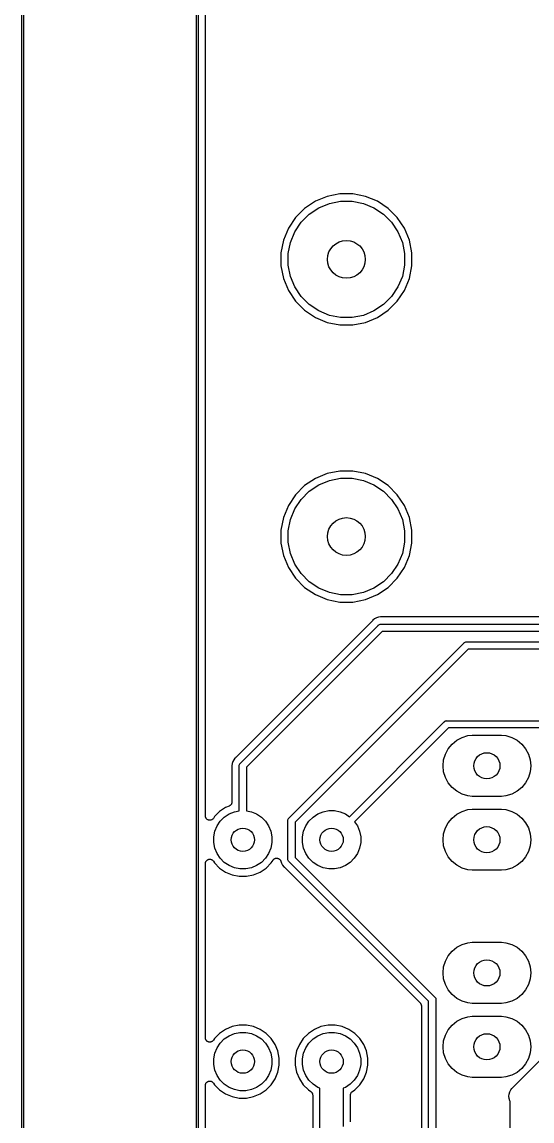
# Model space of a CAD drawing. Extents: x 44 to 126, y -146 to -44.
# Drawn here: x 43.98 to 61.49, y -120.15 to -82.4 of the extents above; entities that cross this region are included whole.
import ezdxf

# ---------------------------------------------------------------- set-up
doc = ezdxf.new("R2010")
doc.units = 0
doc.layers.add('BLACK', color=7, linetype='CONTINUOUS')

msp = doc.modelspace()

# ---------------------------------------------------------------- linework, layer by layer
at = {"layer": 'BLACK', "linetype": 'CONTINUOUS'}
for p, q in [((43.975, -145.999), (43.975, -44.0012)), ((44.025, -44.025), (44.025, -145.975)), ((49.975, -139.999), (49.975, -50.0012)), ((50.025, -50.025), (50.025, -139.975)), ((50.275, -109.672), (50.275, -50.425)), ((54.8964, -88.306), (54.4617, -88.3925)), ((55.3396, -88.306), (54.8964, -88.306)), ((55.7743, -88.3925), (55.3396, -88.306)), ((54.0522, -88.5621), (53.6837, -88.8083)), ((54.4617, -88.3925), (54.0522, -88.5621)), ((54.1706, -88.7836), (54.5346, -88.6329)), ((54.5346, -88.6329), (54.921, -88.556)), ((54.921, -88.556), (55.315, -88.556)), ((55.315, -88.556), (55.7014, -88.6329)), ((55.7014, -88.6329), (56.0654, -88.7836)), ((56.1838, -88.5621), (55.7743, -88.3925)), ((56.5523, -88.8083), (56.1838, -88.5621)), ((53.6837, -88.8083), (53.3703, -89.1217)), ((53.5645, -89.2811), (53.8431, -89.0025)), ((53.8431, -89.0025), (54.1706, -88.7836)), ((56.0654, -88.7836), (56.3929, -89.0025)), ((56.3929, -89.0025), (56.6715, -89.2811)), ((56.8657, -89.1217), (56.5523, -88.8083)), ((53.3703, -89.1217), (53.1241, -89.4902)), ((53.3456, -89.6086), (53.5645, -89.2811)), ((56.6715, -89.2811), (56.8904, -89.6086)), ((57.1119, -89.4902), (56.8657, -89.1217)), ((53.1241, -89.4902), (52.9545, -89.8997)), ((53.1949, -89.9726), (53.3456, -89.6086)), ((56.8904, -89.6086), (57.0411, -89.9726)), ((57.2815, -89.8997), (57.1119, -89.4902)), ((52.9545, -89.8997), (52.868, -90.3344)), ((53.118, -90.359), (53.1949, -89.9726)), ((57.0411, -89.9726), (57.118, -90.359)), ((57.368, -90.3344), (57.2815, -89.8997)), ((52.868, -90.3344), (52.868, -90.7776)), ((53.118, -90.753), (53.118, -90.359)), ((57.118, -90.359), (57.118, -90.753)), ((57.368, -90.7776), (57.368, -90.3344)), ((52.868, -90.7776), (52.9545, -91.2123)), ((53.1949, -91.1394), (53.118, -90.753)), ((57.118, -90.753), (57.0411, -91.1394)), ((57.2815, -91.2123), (57.368, -90.7776)), ((52.9545, -91.2123), (53.1241, -91.6218)), ((53.3456, -91.5034), (53.1949, -91.1394)), ((57.0411, -91.1394), (56.8904, -91.5034)), ((57.1119, -91.6218), (57.2815, -91.2123)), ((53.1241, -91.6218), (53.3703, -91.9903)), ((53.5645, -91.8309), (53.3456, -91.5034)), ((56.8904, -91.5034), (56.6715, -91.8309)), ((56.8657, -91.9903), (57.1119, -91.6218)), ((53.3703, -91.9903), (53.6837, -92.3037)), ((53.8431, -92.1095), (53.5645, -91.8309)), ((56.6715, -91.8309), (56.3929, -92.1095)), ((56.5523, -92.3037), (56.8657, -91.9903)), ((53.6837, -92.3037), (54.0522, -92.5499)), ((54.1706, -92.3284), (53.8431, -92.1095)), ((54.5346, -92.4791), (54.1706, -92.3284)), ((54.921, -92.556), (54.5346, -92.4791)), ((55.7014, -92.4791), (55.315, -92.556)), ((56.0654, -92.3284), (55.7014, -92.4791)), ((56.3929, -92.1095), (56.0654, -92.3284)), ((56.1838, -92.5499), (56.5523, -92.3037)), ((54.0522, -92.5499), (54.4617, -92.7195)), ((54.4617, -92.7195), (54.8964, -92.806)), ((54.8964, -92.806), (55.3396, -92.806)), ((55.315, -92.556), (54.921, -92.556)), ((55.3396, -92.806), (55.7743, -92.7195)), ((55.7743, -92.7195), (56.1838, -92.5499)), ((54.0522, -98.0821), (53.6837, -98.3283)), ((54.4617, -97.9125), (54.0522, -98.0821)), ((54.8964, -97.826), (54.4617, -97.9125)), ((54.5346, -98.1529), (54.921, -98.076)), ((55.3396, -97.826), (54.8964, -97.826)), ((54.921, -98.076), (55.315, -98.076)), ((55.315, -98.076), (55.7014, -98.1529)), ((55.7743, -97.9125), (55.3396, -97.826)), ((56.1838, -98.0821), (55.7743, -97.9125)), ((56.5523, -98.3283), (56.1838, -98.0821)), ((53.6837, -98.3283), (53.3703, -98.6417)), ((53.8431, -98.5225), (54.1706, -98.3036)), ((54.1706, -98.3036), (54.5346, -98.1529)), ((55.7014, -98.1529), (56.0654, -98.3036)), ((56.0654, -98.3036), (56.3929, -98.5225)), ((56.8657, -98.6417), (56.5523, -98.3283)), ((53.3703, -98.6417), (53.1241, -99.0102)), ((53.3456, -99.1286), (53.5645, -98.8011)), ((53.5645, -98.8011), (53.8431, -98.5225)), ((56.3929, -98.5225), (56.6715, -98.8011)), ((56.6715, -98.8011), (56.8904, -99.1286)), ((57.1119, -99.0102), (56.8657, -98.6417)), ((53.1241, -99.0102), (52.9545, -99.4197)), ((53.1949, -99.4926), (53.3456, -99.1286)), ((56.8904, -99.1286), (57.0411, -99.4926)), ((57.2815, -99.4197), (57.1119, -99.0102)), ((52.9545, -99.4197), (52.868, -99.8544)), ((53.118, -99.879), (53.1949, -99.4926)), ((57.0411, -99.4926), (57.118, -99.879)), ((57.368, -99.8544), (57.2815, -99.4197)), ((52.868, -99.8544), (52.868, -100.298)), ((53.118, -100.273), (53.118, -99.879)), ((57.118, -99.879), (57.118, -100.273)), ((57.368, -100.298), (57.368, -99.8544)), ((52.868, -100.298), (52.9545, -100.732)), ((53.1949, -100.659), (53.118, -100.273)), ((57.118, -100.273), (57.0411, -100.659)), ((57.2815, -100.732), (57.368, -100.298)), ((52.9545, -100.732), (53.1241, -101.142)), ((53.3456, -101.023), (53.1949, -100.659)), ((57.0411, -100.659), (56.8904, -101.023)), ((57.1119, -101.142), (57.2815, -100.732)), ((53.1241, -101.142), (53.3703, -101.51)), ((53.5645, -101.351), (53.3456, -101.023)), ((56.8904, -101.023), (56.6715, -101.351)), ((56.8657, -101.51), (57.1119, -101.142)), ((53.3703, -101.51), (53.6837, -101.824)), ((53.8431, -101.63), (53.5645, -101.351)), ((56.6715, -101.351), (56.3929, -101.63)), ((56.5523, -101.824), (56.8657, -101.51)), ((53.6837, -101.824), (54.0522, -102.07)), ((54.1706, -101.848), (53.8431, -101.63)), ((54.5346, -101.999), (54.1706, -101.848)), ((56.0654, -101.848), (55.7014, -101.999)), ((56.3929, -101.63), (56.0654, -101.848)), ((56.1838, -102.07), (56.5523, -101.824)), ((54.0522, -102.07), (54.4617, -102.24)), ((54.4617, -102.24), (54.8964, -102.326)), ((54.921, -102.076), (54.5346, -101.999)), ((55.315, -102.076), (54.921, -102.076)), ((55.7014, -101.999), (55.315, -102.076)), ((55.3396, -102.326), (55.7743, -102.24)), ((55.7743, -102.24), (56.1838, -102.07)), ((54.8964, -102.326), (55.3396, -102.326)), ((56.0151, -102.967), (51.3151, -107.667)), ((56.0191, -102.962), (56.0151, -102.967)), ((56.0236, -102.957), (56.0191, -102.962)), ((56.025, -102.956), (56.0236, -102.957)), ((56.0321, -102.947), (56.025, -102.956)), ((56.0892, -102.9), (56.0321, -102.947)), ((56.1543, -102.865), (56.0892, -102.9)), ((56.225, -102.844), (56.1543, -102.865)), ((56.2873, -102.838), (56.225, -102.844)), ((56.2874, -102.838), (56.2873, -102.838)), ((56.2985, -102.837), (56.2874, -102.838)), ((56.3096, -102.838), (56.2985, -102.837)), ((56.3159, -102.838), (56.3096, -102.838)), ((56.3222, -102.838), (56.3159, -102.838)), ((56.3243, -102.839), (56.3222, -102.838)), ((70.484, -102.839), (56.3243, -102.839)), ((51.4779, -107.857), (56.2058, -103.129)), ((56.3503, -103.339), (51.687, -108.002)), ((56.2058, -103.129), (56.2097, -103.125)), ((56.2097, -103.125), (56.2144, -103.121)), ((56.2144, -103.121), (56.2287, -103.109)), ((56.2144, -103.121), (56.2144, -103.121)), ((56.2287, -103.109), (56.2504, -103.097)), ((56.2504, -103.097), (56.2563, -103.096)), ((56.2563, -103.096), (56.274, -103.09)), ((56.274, -103.09), (56.2924, -103.089)), ((56.2924, -103.089), (56.2985, -103.088)), ((56.2924, -103.089), (56.2924, -103.089)), ((56.2985, -103.088), (56.3046, -103.089)), ((56.3046, -103.089), (70.6497, -103.089)), ((70.6954, -103.339), (56.3503, -103.339)), ((53.151, -109.737), (59.1512, -103.737)), ((59.1512, -103.737), (59.1551, -103.732)), ((59.1551, -103.732), (59.1599, -103.728)), ((59.1599, -103.728), (59.1742, -103.717)), ((59.1599, -103.728), (59.1599, -103.728)), ((59.1742, -103.717), (59.1959, -103.705)), ((59.1959, -103.705), (59.2194, -103.698)), ((59.2194, -103.698), (59.2378, -103.696)), ((59.2378, -103.696), (59.2439, -103.695)), ((59.2378, -103.696), (59.2378, -103.696)), ((59.2439, -103.695), (59.2501, -103.696)), ((59.2501, -103.696), (70.7493, -103.696)), ((59.2957, -103.946), (53.36, -109.882)), ((70.7949, -103.946), (59.2957, -103.946)), ((60.8292, -119.005), (75.8, -104.034)), ((55.225, -109.698), (58.4823, -106.441)), ((58.4823, -106.441), (58.4862, -106.436)), ((58.4862, -106.436), (58.4948, -106.429)), ((58.4948, -106.429), (58.5052, -106.421)), ((58.5052, -106.421), (58.5269, -106.409)), ((58.5269, -106.409), (58.5285, -106.408)), ((58.5285, -106.408), (58.5505, -106.402)), ((58.5505, -106.402), (58.5689, -106.4)), ((58.5689, -106.4), (58.575, -106.399)), ((58.5689, -106.4), (58.5689, -106.4)), ((58.575, -106.399), (58.5811, -106.4)), ((58.5811, -106.4), (68.7525, -106.4)), ((58.6268, -106.65), (55.4018, -109.875)), ((68.7981, -106.65), (58.6268, -106.65)), ((58.7479, -107.204), (58.9078, -107.073)), ((58.9078, -107.073), (59.0902, -106.975)), ((59.0902, -106.975), (59.2882, -106.915)), ((59.2882, -106.915), (59.4424, -106.9)), ((59.4424, -106.9), (60.4456, -106.9)), ((60.4456, -106.9), (60.5998, -106.915)), ((60.5998, -106.915), (60.7978, -106.975)), ((60.7978, -106.975), (60.9802, -107.073)), ((60.9802, -107.073), (61.1401, -107.204)), ((58.4592, -107.744), (58.5192, -107.546)), ((58.5192, -107.546), (58.6167, -107.364)), ((58.6167, -107.364), (58.7479, -107.204)), ((61.1401, -107.204), (61.2713, -107.364)), ((61.2713, -107.364), (61.3688, -107.546)), ((61.3688, -107.546), (61.4288, -107.744)), ((51.1924, -107.876), (51.1852, -107.95)), ((51.1852, -107.95), (51.1863, -107.961)), ((51.2139, -107.806), (51.1924, -107.876)), ((51.2487, -107.741), (51.2139, -107.806)), ((51.2884, -107.692), (51.2487, -107.741)), ((51.2885, -107.692), (51.2884, -107.692)), ((51.2956, -107.684), (51.2885, -107.692)), ((51.3042, -107.676), (51.2956, -107.684)), ((51.3086, -107.672), (51.3042, -107.676)), ((51.3136, -107.668), (51.3086, -107.672)), ((51.3151, -107.667), (51.3136, -107.668)), ((51.4364, -107.95), (51.4388, -107.925)), ((51.437, -107.956), (51.4364, -107.95)), ((51.437, -109.495), (51.437, -107.956)), ((51.4388, -107.925), (51.446, -107.902)), ((51.446, -107.902), (51.4576, -107.88)), ((51.4576, -107.88), (51.4693, -107.866)), ((51.4693, -107.866), (51.4732, -107.861)), ((51.4693, -107.866), (51.4693, -107.866)), ((51.4732, -107.861), (51.4779, -107.857)), ((58.4389, -107.95), (58.4592, -107.744)), ((58.4592, -108.156), (58.4389, -107.95)), ((61.4288, -107.744), (61.4491, -107.95)), ((61.4491, -107.95), (61.4288, -108.156)), ((51.1863, -107.961), (51.1865, -107.963)), ((51.1865, -107.963), (51.1864, -107.969)), ((51.1864, -107.969), (51.187, -107.976)), ((51.187, -107.976), (51.187, -109.192)), ((51.687, -108.002), (51.687, -109.495)), ((58.5192, -108.354), (58.4592, -108.156)), ((61.4288, -108.156), (61.3688, -108.354)), ((58.6167, -108.536), (58.5192, -108.354)), ((58.7479, -108.696), (58.6167, -108.536)), ((58.9078, -108.827), (58.7479, -108.696)), ((61.1401, -108.696), (60.9802, -108.827)), ((61.2713, -108.536), (61.1401, -108.696)), ((61.3688, -108.354), (61.2713, -108.536)), ((59.0902, -108.925), (58.9078, -108.827)), ((59.2882, -108.985), (59.0902, -108.925)), ((59.4424, -109), (59.2882, -108.985)), ((60.4456, -109), (59.4424, -109)), ((60.5998, -108.985), (60.4456, -109)), ((60.7978, -108.925), (60.5998, -108.985)), ((60.9802, -108.827), (60.7978, -108.925)), ((50.9699, -109.382), (50.7652, -109.519)), ((51.0944, -109.331), (50.9699, -109.382)), ((51.1067, -109.324), (51.0944, -109.331)), ((51.1191, -109.318), (51.1067, -109.324)), ((51.1196, -109.317), (51.1191, -109.318)), ((51.1202, -109.317), (51.1196, -109.317)), ((51.131, -109.308), (51.1202, -109.317)), ((51.142, -109.299), (51.131, -109.308)), ((51.1424, -109.299), (51.142, -109.299)), ((51.1429, -109.298), (51.1424, -109.299)), ((51.1518, -109.288), (51.1429, -109.298)), ((51.1608, -109.277), (51.1518, -109.288)), ((51.1611, -109.276), (51.1608, -109.277)), ((51.1615, -109.276), (51.1611, -109.276)), ((51.1681, -109.263), (51.1615, -109.276)), ((51.1749, -109.251), (51.1681, -109.263)), ((51.1751, -109.251), (51.1749, -109.251)), ((51.1754, -109.25), (51.1751, -109.251)), ((51.1795, -109.237), (51.1754, -109.25)), ((51.1837, -109.223), (51.1795, -109.237)), ((51.1838, -109.223), (51.1837, -109.223)), ((51.184, -109.222), (51.1838, -109.223)), ((51.1854, -109.208), (51.184, -109.222)), ((51.187, -109.194), (51.1854, -109.208)), ((51.187, -109.192), (51.187, -109.193)), ((51.187, -109.193), (51.187, -109.193)), ((51.187, -109.193), (51.187, -109.193)), ((51.187, -109.193), (51.187, -109.194)), ((59.0902, -109.515), (59.2882, -109.455)), ((59.2882, -109.455), (59.4424, -109.44)), ((59.4424, -109.44), (60.4456, -109.44)), ((60.4456, -109.44), (60.5998, -109.455)), ((60.5998, -109.455), (60.7978, -109.515)), ((50.2764, -109.686), (50.275, -109.672)), ((50.2778, -109.7), (50.2764, -109.686)), ((50.2778, -109.701), (50.2778, -109.7)), ((50.2779, -109.701), (50.2778, -109.701)), ((50.282, -109.715), (50.2779, -109.701)), ((50.2862, -109.729), (50.282, -109.715)), ((50.2863, -109.729), (50.2862, -109.729)), ((50.2932, -109.742), (50.2863, -109.729)), ((50.2863, -109.729), (50.2863, -109.729)), ((50.2998, -109.754), (50.2932, -109.742)), ((50.3, -109.755), (50.2998, -109.754)), ((50.3001, -109.755), (50.3, -109.755)), ((50.3093, -109.766), (50.3001, -109.755)), ((50.3183, -109.777), (50.3093, -109.766)), ((50.3184, -109.777), (50.3183, -109.777)), ((50.3186, -109.777), (50.3184, -109.777)), ((50.33, -109.787), (50.3186, -109.777)), ((50.3408, -109.796), (50.33, -109.787)), ((50.341, -109.796), (50.3408, -109.796)), ((50.3411, -109.796), (50.341, -109.796)), ((50.3538, -109.803), (50.3411, -109.796)), ((50.3665, -109.81), (50.3538, -109.803)), ((50.3667, -109.81), (50.3665, -109.81)), ((50.3669, -109.81), (50.3667, -109.81)), ((50.3804, -109.814), (50.3669, -109.81)), ((50.3945, -109.819), (50.3804, -109.814)), ((50.3947, -109.819), (50.3945, -109.819)), ((50.3948, -109.819), (50.3947, -109.819)), ((50.409, -109.82), (50.3948, -109.819)), ((50.4236, -109.822), (50.409, -109.82)), ((50.4238, -109.822), (50.4236, -109.822)), ((50.424, -109.822), (50.4238, -109.822)), ((50.4381, -109.82), (50.424, -109.822)), ((50.4527, -109.819), (50.4381, -109.82)), ((50.4529, -109.819), (50.4527, -109.819)), ((50.4531, -109.819), (50.4529, -109.819)), ((50.467, -109.815), (50.4531, -109.819)), ((50.4808, -109.811), (50.467, -109.815)), ((50.481, -109.811), (50.4808, -109.811)), ((50.4812, -109.811), (50.481, -109.811)), ((50.4942, -109.804), (50.4812, -109.811)), ((50.5068, -109.797), (50.4942, -109.804)), ((50.507, -109.797), (50.5068, -109.797)), ((50.5071, -109.797), (50.507, -109.797)), ((50.5185, -109.788), (50.5071, -109.797)), ((50.5297, -109.779), (50.5185, -109.788)), ((50.5298, -109.779), (50.5297, -109.779)), ((50.5299, -109.779), (50.5298, -109.779)), ((50.5393, -109.768), (50.5299, -109.779)), ((50.5485, -109.757), (50.5393, -109.768)), ((50.5488, -109.756), (50.5485, -109.757)), ((50.5497, -109.755), (50.5488, -109.756)), ((50.5488, -109.756), (50.5488, -109.756)), ((50.5488, -109.756), (50.5488, -109.756)), ((50.5911, -109.693), (50.5497, -109.755)), ((50.7652, -109.519), (50.5911, -109.693)), ((50.7852, -109.853), (50.9245, -109.713)), ((50.9245, -109.713), (51.0883, -109.604)), ((51.0883, -109.604), (51.2703, -109.528)), ((51.2703, -109.528), (51.437, -109.495)), ((51.687, -109.495), (51.8537, -109.528)), ((51.8537, -109.528), (52.0357, -109.604)), ((52.0357, -109.604), (52.1995, -109.713)), ((52.1995, -109.713), (52.3388, -109.853)), ((53.1094, -109.83), (53.11, -109.824)), ((53.11, -109.836), (53.1094, -109.83)), ((53.11, -109.824), (53.1118, -109.805)), ((53.11, -109.824), (53.11, -109.824)), ((53.11, -111.144), (53.11, -109.836)), ((53.1118, -109.805), (53.119, -109.782)), ((53.119, -109.782), (53.1306, -109.76)), ((53.1306, -109.76), (53.1462, -109.741)), ((53.1462, -109.741), (53.151, -109.737)), ((53.8332, -109.853), (53.9725, -109.713)), ((53.9725, -109.713), (54.1363, -109.604)), ((54.1363, -109.604), (54.3183, -109.528)), ((54.3183, -109.528), (54.5115, -109.49)), ((54.5115, -109.49), (54.7085, -109.49)), ((54.7085, -109.49), (54.9017, -109.528)), ((54.9017, -109.528), (55.0837, -109.604)), ((55.0837, -109.604), (55.225, -109.698)), ((58.6167, -109.904), (58.7479, -109.744)), ((58.7479, -109.744), (58.9078, -109.613)), ((58.9078, -109.613), (59.0902, -109.515)), ((60.7978, -109.515), (60.9802, -109.613)), ((60.9802, -109.613), (61.1401, -109.744)), ((61.1401, -109.744), (61.2713, -109.904)), ((50.562, -110.392), (50.6004, -110.198)), ((50.6004, -110.198), (50.6758, -110.016)), ((50.6758, -110.016), (50.7852, -109.853)), ((52.3388, -109.853), (52.4482, -110.016)), ((52.4482, -110.016), (52.5236, -110.198)), ((52.5236, -110.198), (52.562, -110.392)), ((53.36, -109.882), (53.36, -111.098)), ((53.61, -110.392), (53.6484, -110.198)), ((53.6484, -110.198), (53.7238, -110.016)), ((53.7238, -110.016), (53.8332, -109.853)), ((55.4018, -109.875), (55.4962, -110.016)), ((55.4962, -110.016), (55.5716, -110.198)), ((55.5716, -110.198), (55.61, -110.392)), ((58.4592, -110.284), (58.5192, -110.086)), ((58.5192, -110.086), (58.6167, -109.904)), ((61.2713, -109.904), (61.3688, -110.086)), ((61.3688, -110.086), (61.4288, -110.284)), ((50.562, -110.588), (50.562, -110.392)), ((50.6004, -110.782), (50.562, -110.588)), ((52.562, -110.588), (52.5236, -110.782)), ((52.562, -110.392), (52.562, -110.588)), ((53.61, -110.588), (53.61, -110.392)), ((53.6484, -110.782), (53.61, -110.588)), ((55.61, -110.588), (55.5716, -110.782)), ((55.61, -110.392), (55.61, -110.588)), ((58.4389, -110.49), (58.4592, -110.284)), ((58.4592, -110.696), (58.4389, -110.49)), ((61.4288, -110.284), (61.4491, -110.49)), ((61.4491, -110.49), (61.4288, -110.696)), ((50.6758, -110.964), (50.6004, -110.782)), ((50.7852, -111.127), (50.6758, -110.964)), ((52.4482, -110.964), (52.3388, -111.127)), ((52.5236, -110.782), (52.4482, -110.964)), ((53.7238, -110.964), (53.6484, -110.782)), ((53.8332, -111.127), (53.7238, -110.964)), ((55.4962, -110.964), (55.3868, -111.127)), ((55.5716, -110.782), (55.4962, -110.964)), ((58.5192, -110.894), (58.4592, -110.696)), ((58.6167, -111.076), (58.5192, -110.894)), ((61.3688, -110.894), (61.2713, -111.076)), ((61.4288, -110.696), (61.3688, -110.894)), ((50.275, -111.306), (50.2766, -111.292)), ((50.275, -111.307), (50.275, -111.306)), ((50.275, -111.308), (50.275, -111.307)), ((50.275, -111.307), (50.275, -111.307)), ((50.275, -111.307), (50.275, -111.307)), ((50.275, -117.292), (50.275, -111.308)), ((50.2766, -111.292), (50.2782, -111.277)), ((50.2782, -111.277), (50.2783, -111.277)), ((50.2783, -111.277), (50.2826, -111.263)), ((50.2783, -111.277), (50.2783, -111.277)), ((50.2826, -111.263), (50.287, -111.25)), ((50.287, -111.25), (50.2871, -111.249)), ((50.2871, -111.249), (50.294, -111.237)), ((50.2871, -111.249), (50.2871, -111.249)), ((50.294, -111.237), (50.301, -111.224)), ((50.301, -111.224), (50.3011, -111.224)), ((50.3011, -111.224), (50.3012, -111.224)), ((50.3012, -111.224), (50.3104, -111.213)), ((50.3104, -111.213), (50.3198, -111.201)), ((50.3198, -111.201), (50.3199, -111.201)), ((50.3199, -111.201), (50.32, -111.201)), ((50.32, -111.201), (50.3313, -111.192)), ((50.3313, -111.192), (50.3425, -111.183)), ((50.3425, -111.183), (50.3427, -111.183)), ((50.3427, -111.183), (50.3429, -111.183)), ((50.3429, -111.183), (50.3557, -111.176)), ((50.3557, -111.176), (50.3684, -111.169)), ((50.3684, -111.169), (50.3686, -111.169)), ((50.3686, -111.169), (50.3688, -111.169)), ((50.3688, -111.169), (50.3829, -111.165)), ((50.3829, -111.165), (50.3965, -111.161)), ((50.3965, -111.161), (50.3967, -111.161)), ((50.3967, -111.161), (50.3969, -111.161)), ((50.3969, -111.161), (50.4113, -111.16)), ((50.4113, -111.16), (50.4257, -111.158)), ((50.4257, -111.158), (50.4259, -111.158)), ((50.4259, -111.158), (50.426, -111.158)), ((50.426, -111.158), (50.4402, -111.16)), ((50.4402, -111.16), (50.4548, -111.161)), ((50.4548, -111.161), (50.455, -111.161)), ((50.455, -111.161), (50.4552, -111.161)), ((50.4552, -111.161), (50.4688, -111.166)), ((50.4688, -111.166), (50.4828, -111.17)), ((50.4828, -111.17), (50.4829, -111.17)), ((50.4829, -111.17), (50.4831, -111.17)), ((50.4831, -111.17), (50.4958, -111.177)), ((50.4958, -111.177), (50.5086, -111.184)), ((50.5086, -111.184), (50.5087, -111.184)), ((50.5087, -111.184), (50.5089, -111.184)), ((50.5089, -111.184), (50.5202, -111.193)), ((50.5202, -111.193), (50.5312, -111.202)), ((50.5312, -111.202), (50.5313, -111.202)), ((50.5313, -111.202), (50.5314, -111.203)), ((50.5314, -111.203), (50.5407, -111.214)), ((50.5407, -111.214), (50.5497, -111.225)), ((50.5497, -111.225), (50.5911, -111.287)), ((50.5911, -111.287), (50.7652, -111.461)), ((50.9245, -111.267), (50.7852, -111.127)), ((51.0883, -111.376), (50.9245, -111.267)), ((52.1995, -111.267), (52.0357, -111.376)), ((52.3388, -111.127), (52.1995, -111.267)), ((52.3588, -111.461), (52.5329, -111.287)), ((52.5329, -111.287), (52.5986, -111.189)), ((52.5986, -111.189), (52.5998, -111.187)), ((52.5998, -111.187), (52.6043, -111.181)), ((52.6043, -111.181), (52.6083, -111.176)), ((52.6083, -111.176), (52.6138, -111.17)), ((52.6138, -111.17), (52.6187, -111.164)), ((52.6187, -111.164), (52.6242, -111.16)), ((52.6242, -111.16), (52.6292, -111.155)), ((52.6292, -111.155), (52.6356, -111.151)), ((52.6356, -111.151), (52.6415, -111.146)), ((52.6415, -111.146), (52.6478, -111.143)), ((52.6478, -111.143), (52.6537, -111.139)), ((52.6537, -111.139), (52.6607, -111.136)), ((52.6607, -111.136), (52.6675, -111.133)), ((52.6675, -111.133), (52.6743, -111.131)), ((52.6743, -111.131), (52.6808, -111.128)), ((52.6808, -111.128), (52.6883, -111.127)), ((52.6883, -111.127), (52.6956, -111.124)), ((52.6956, -111.124), (52.7026, -111.124)), ((52.7026, -111.124), (52.7096, -111.122)), ((52.7096, -111.122), (52.7172, -111.123)), ((52.7172, -111.123), (52.7248, -111.122)), ((52.7248, -111.122), (52.7318, -111.123)), ((52.7318, -111.123), (52.7388, -111.123)), ((52.7388, -111.123), (52.7463, -111.124)), ((52.7463, -111.124), (52.7539, -111.125)), ((52.7539, -111.125), (52.7606, -111.127)), ((52.7606, -111.127), (52.7675, -111.129)), ((52.7675, -111.129), (52.7746, -111.131)), ((52.7746, -111.131), (52.7818, -111.134)), ((52.7818, -111.134), (52.788, -111.137)), ((52.788, -111.137), (52.7945, -111.14)), ((52.7945, -111.14), (52.8009, -111.144)), ((52.8009, -111.144), (52.8075, -111.148)), ((52.8075, -111.148), (52.813, -111.152)), ((52.813, -111.152), (52.8188, -111.156)), ((52.8188, -111.156), (52.8242, -111.162)), ((52.8242, -111.162), (52.8301, -111.166)), ((52.8301, -111.166), (52.8345, -111.172)), ((52.8345, -111.172), (52.8395, -111.177)), ((52.8395, -111.177), (52.8437, -111.183)), ((52.8437, -111.183), (52.8485, -111.189)), ((52.8485, -111.189), (52.8518, -111.195)), ((52.8518, -111.195), (52.8557, -111.201)), ((52.8557, -111.201), (52.8586, -111.208)), ((52.8586, -111.208), (52.8622, -111.215)), ((52.8622, -111.215), (52.8642, -111.222)), ((52.8642, -111.222), (52.8669, -111.228)), ((52.8669, -111.228), (52.8869, -111.294)), ((52.8869, -111.294), (52.9217, -111.359)), ((53.1094, -111.15), (53.11, -111.144)), ((53.1118, -111.175), (53.1094, -111.15)), ((53.119, -111.198), (53.1118, -111.175)), ((53.1306, -111.22), (53.119, -111.198)), ((53.1407, -111.232), (53.1306, -111.22)), ((53.1462, -111.239), (53.1407, -111.232)), ((53.1509, -111.243), (53.1462, -111.239)), ((57.944, -116.036), (53.1509, -111.243)), ((53.36, -111.098), (58.153, -115.891)), ((53.9725, -111.267), (53.8332, -111.127)), ((54.1363, -111.376), (53.9725, -111.267)), ((55.2475, -111.267), (55.0837, -111.376)), ((55.3868, -111.127), (55.2475, -111.267)), ((58.7479, -111.236), (58.6167, -111.076)), ((58.9078, -111.367), (58.7479, -111.236)), ((61.1401, -111.236), (60.9802, -111.367)), ((61.2713, -111.076), (61.1401, -111.236)), ((50.7652, -111.461), (50.9699, -111.598)), ((50.9699, -111.598), (51.1974, -111.692)), ((51.2703, -111.452), (51.0883, -111.376)), ((51.1974, -111.692), (51.4389, -111.74)), ((51.4635, -111.49), (51.2703, -111.452)), ((51.6605, -111.49), (51.4635, -111.49)), ((51.8537, -111.452), (51.6605, -111.49)), ((51.6851, -111.74), (51.9266, -111.692)), ((52.0357, -111.376), (51.8537, -111.452)), ((51.9266, -111.692), (52.1541, -111.598)), ((52.1541, -111.598), (52.3588, -111.461)), ((52.9217, -111.359), (52.9685, -111.416)), ((52.9685, -111.416), (52.9772, -111.424)), ((52.9772, -111.424), (52.9788, -111.425)), ((52.9788, -111.425), (52.9832, -111.429)), ((52.9832, -111.429), (52.9881, -111.433)), ((52.9881, -111.433), (57.6501, -116.095)), ((54.3183, -111.452), (54.1363, -111.376)), ((54.5115, -111.49), (54.3183, -111.452)), ((54.7085, -111.49), (54.5115, -111.49)), ((54.9017, -111.452), (54.7085, -111.49)), ((55.0837, -111.376), (54.9017, -111.452)), ((59.0902, -111.465), (58.9078, -111.367)), ((59.2882, -111.525), (59.0902, -111.465)), ((59.4424, -111.54), (59.2882, -111.525)), ((60.4456, -111.54), (59.4424, -111.54)), ((60.5998, -111.525), (60.4456, -111.54)), ((60.7978, -111.465), (60.5998, -111.525)), ((60.9802, -111.367), (60.7978, -111.465)), ((51.4389, -111.74), (51.6851, -111.74)), ((58.6167, -114.476), (58.7479, -114.316)), ((58.7479, -114.316), (58.9078, -114.185)), ((58.9078, -114.185), (59.0902, -114.087)), ((59.0902, -114.087), (59.2882, -114.027)), ((59.2882, -114.027), (59.4424, -114.012)), ((59.4424, -114.012), (60.4456, -114.012)), ((60.4456, -114.012), (60.5998, -114.027)), ((60.5998, -114.027), (60.7978, -114.087)), ((60.7978, -114.087), (60.9802, -114.185)), ((60.9802, -114.185), (61.1401, -114.316)), ((61.1401, -114.316), (61.2713, -114.476)), ((58.4592, -114.856), (58.5192, -114.658)), ((58.5192, -114.658), (58.6167, -114.476)), ((61.2713, -114.476), (61.3688, -114.658)), ((61.3688, -114.658), (61.4288, -114.856)), ((58.4389, -115.062), (58.4592, -114.856)), ((58.4592, -115.268), (58.4389, -115.062)), ((61.4288, -114.856), (61.4491, -115.062)), ((61.4491, -115.062), (61.4288, -115.268)), ((58.5192, -115.466), (58.4592, -115.268)), ((58.6167, -115.648), (58.5192, -115.466)), ((61.3688, -115.466), (61.2713, -115.648)), ((61.4288, -115.268), (61.3688, -115.466)), ((58.7479, -115.808), (58.6167, -115.648)), ((58.9078, -115.939), (58.7479, -115.808)), ((61.1401, -115.808), (60.9802, -115.939)), ((61.2713, -115.648), (61.1401, -115.808)), ((57.6501, -116.095), (57.6504, -116.096)), ((57.6504, -116.096), (57.6504, -116.096)), ((57.6504, -116.096), (57.6504, -116.096)), ((57.6504, -116.096), (57.6515, -116.097)), ((57.6515, -116.097), (57.6601, -116.108)), ((57.6601, -116.108), (57.6689, -116.118)), ((57.6689, -116.118), (57.6693, -116.119)), ((57.6693, -116.119), (57.6698, -116.12)), ((57.6698, -116.12), (57.6762, -116.132)), ((57.6762, -116.132), (57.6827, -116.144)), ((57.6827, -116.144), (57.6829, -116.145)), ((57.6829, -116.145), (57.6833, -116.146)), ((57.6833, -116.146), (57.6871, -116.159)), ((57.6871, -116.159), (57.6911, -116.172)), ((57.6911, -116.172), (57.6912, -116.173)), ((57.6912, -116.173), (57.6914, -116.174)), ((57.6914, -116.174), (57.6926, -116.188)), ((57.6926, -116.188), (57.694, -116.201)), ((57.694, -116.201), (57.694, -121.797)), ((57.944, -121.817), (57.944, -116.036)), ((58.153, -115.891), (58.1578, -115.895)), ((58.1578, -115.895), (58.1617, -115.9)), ((58.1617, -115.9), (58.1617, -115.9)), ((58.1617, -115.9), (58.1701, -115.91)), ((58.1701, -115.91), (58.1734, -115.914)), ((58.1734, -115.914), (58.185, -115.936)), ((58.185, -115.936), (58.1922, -115.959)), ((58.1922, -115.959), (58.194, -115.978)), ((58.194, -115.978), (58.194, -115.978)), ((58.194, -115.978), (58.1946, -115.984)), ((58.1946, -115.984), (58.194, -115.99)), ((58.194, -115.99), (58.194, -121.771)), ((59.0902, -116.037), (58.9078, -115.939)), ((59.2882, -116.097), (59.0902, -116.037)), ((59.4424, -116.112), (59.2882, -116.097)), ((60.4456, -116.112), (59.4424, -116.112)), ((60.5998, -116.097), (60.4456, -116.112)), ((60.7978, -116.037), (60.5998, -116.097)), ((60.9802, -115.939), (60.7978, -116.037)), ((58.9078, -116.725), (59.0902, -116.627)), ((59.0902, -116.627), (59.2882, -116.567)), ((59.2882, -116.567), (59.4424, -116.552)), ((59.4424, -116.552), (60.4456, -116.552)), ((60.4456, -116.552), (60.5998, -116.567)), ((60.5998, -116.567), (60.7978, -116.627)), ((60.7978, -116.627), (60.9802, -116.725)), ((50.9699, -117.002), (50.7652, -117.139)), ((51.1974, -116.908), (50.9699, -117.002)), ((51.4389, -116.86), (51.1974, -116.908)), ((51.6851, -116.86), (51.4389, -116.86)), ((51.9266, -116.908), (51.6851, -116.86)), ((52.1541, -117.002), (51.9266, -116.908)), ((52.3588, -117.139), (52.1541, -117.002)), ((54.0179, -117.002), (53.8132, -117.139)), ((54.2454, -116.908), (54.0179, -117.002)), ((54.4869, -116.86), (54.2454, -116.908)), ((54.7331, -116.86), (54.4869, -116.86)), ((54.9746, -116.908), (54.7331, -116.86)), ((55.2021, -117.002), (54.9746, -116.908)), ((55.4068, -117.139), (55.2021, -117.002)), ((58.5192, -117.198), (58.6167, -117.016)), ((58.6167, -117.016), (58.7479, -116.856)), ((58.7479, -116.856), (58.9078, -116.725)), ((60.9802, -116.725), (61.1401, -116.856)), ((61.1401, -116.856), (61.2713, -117.016)), ((61.2713, -117.016), (61.3688, -117.198)), ((50.2764, -117.306), (50.275, -117.292)), ((50.2778, -117.32), (50.2764, -117.306)), ((50.2778, -117.321), (50.2778, -117.32)), ((50.2779, -117.321), (50.2778, -117.321)), ((50.282, -117.335), (50.2779, -117.321)), ((50.2862, -117.349), (50.282, -117.335)), ((50.2863, -117.349), (50.2862, -117.349)), ((50.2932, -117.362), (50.2863, -117.349)), ((50.2863, -117.349), (50.2863, -117.349)), ((50.2998, -117.374), (50.2932, -117.362)), ((50.3, -117.375), (50.2998, -117.374)), ((50.3001, -117.375), (50.3, -117.375)), ((50.3092, -117.386), (50.3001, -117.375)), ((50.3183, -117.397), (50.3092, -117.386)), ((50.5393, -117.388), (50.5299, -117.399)), ((50.5485, -117.377), (50.5393, -117.388)), ((50.5488, -117.376), (50.5485, -117.377)), ((50.5497, -117.375), (50.5488, -117.376)), ((50.5488, -117.376), (50.5488, -117.376)), ((50.5488, -117.376), (50.5488, -117.376)), ((50.5911, -117.313), (50.5497, -117.375)), ((50.7652, -117.139), (50.5911, -117.313)), ((50.7852, -117.473), (50.9245, -117.333)), ((50.9245, -117.333), (51.0883, -117.224)), ((51.0883, -117.224), (51.2703, -117.148)), ((51.2703, -117.148), (51.4635, -117.11)), ((51.4635, -117.11), (51.6605, -117.11)), ((51.6605, -117.11), (51.8537, -117.148)), ((51.8537, -117.148), (52.0357, -117.224)), ((52.0357, -117.224), (52.1995, -117.333)), ((52.1995, -117.333), (52.3388, -117.473)), ((52.5329, -117.313), (52.3588, -117.139)), ((52.6697, -117.518), (52.5329, -117.313)), ((53.6391, -117.313), (53.5023, -117.518)), ((53.8132, -117.139), (53.6391, -117.313)), ((53.8332, -117.473), (53.9725, -117.333)), ((53.9725, -117.333), (54.1363, -117.224)), ((54.1363, -117.224), (54.3183, -117.148)), ((54.3183, -117.148), (54.5115, -117.11)), ((54.5115, -117.11), (54.7085, -117.11)), ((54.7085, -117.11), (54.9017, -117.148)), ((54.9017, -117.148), (55.0837, -117.224)), ((55.0837, -117.224), (55.2475, -117.333)), ((55.2475, -117.333), (55.3868, -117.473)), ((55.5809, -117.313), (55.4068, -117.139)), ((55.7177, -117.518), (55.5809, -117.313)), ((58.4592, -117.396), (58.5192, -117.198)), ((61.3688, -117.198), (61.4288, -117.396)), ((50.3184, -117.397), (50.3183, -117.397)), ((50.3186, -117.397), (50.3184, -117.397)), ((50.3298, -117.407), (50.3186, -117.397)), ((50.3408, -117.416), (50.3298, -117.407)), ((50.341, -117.416), (50.3408, -117.416)), ((50.3411, -117.416), (50.341, -117.416)), ((50.3538, -117.423), (50.3411, -117.416)), ((50.3665, -117.43), (50.3538, -117.423)), ((50.3667, -117.43), (50.3665, -117.43)), ((50.3669, -117.43), (50.3667, -117.43)), ((50.3804, -117.434), (50.3669, -117.43)), ((50.3945, -117.439), (50.3804, -117.434)), ((50.3947, -117.439), (50.3945, -117.439)), ((50.3948, -117.439), (50.3947, -117.439)), ((50.409, -117.44), (50.3948, -117.439)), ((50.4236, -117.442), (50.409, -117.44)), ((50.4238, -117.442), (50.4236, -117.442)), ((50.424, -117.442), (50.4238, -117.442)), ((50.4381, -117.44), (50.424, -117.442)), ((50.4527, -117.439), (50.4381, -117.44)), ((50.4529, -117.439), (50.4527, -117.439)), ((50.4531, -117.439), (50.4529, -117.439)), ((50.467, -117.435), (50.4531, -117.439)), ((50.4808, -117.431), (50.467, -117.435)), ((50.481, -117.431), (50.4808, -117.431)), ((50.4812, -117.431), (50.481, -117.431)), ((50.4942, -117.424), (50.4812, -117.431)), ((50.5068, -117.417), (50.4942, -117.424)), ((50.507, -117.417), (50.5068, -117.417)), ((50.5071, -117.417), (50.507, -117.417)), ((50.5185, -117.408), (50.5071, -117.417)), ((50.5297, -117.399), (50.5185, -117.408)), ((50.5298, -117.399), (50.5297, -117.399)), ((50.5299, -117.399), (50.5298, -117.399)), ((50.6004, -117.818), (50.6758, -117.636)), ((50.6758, -117.636), (50.7852, -117.473)), ((52.3388, -117.473), (52.4482, -117.636)), ((52.4482, -117.636), (52.5236, -117.818)), ((52.764, -117.745), (52.6697, -117.518)), ((52.812, -117.987), (52.764, -117.745)), ((53.408, -117.745), (53.36, -117.987)), ((53.5023, -117.518), (53.408, -117.745)), ((53.6484, -117.818), (53.7238, -117.636)), ((53.7238, -117.636), (53.8332, -117.473)), ((55.3868, -117.473), (55.4962, -117.636)), ((55.4962, -117.636), (55.5716, -117.818)), ((55.812, -117.745), (55.7177, -117.518)), ((55.86, -117.987), (55.812, -117.745)), ((58.4389, -117.602), (58.4592, -117.396)), ((58.4592, -117.808), (58.4389, -117.602)), ((61.4288, -117.396), (61.4491, -117.602)), ((61.4491, -117.602), (61.4288, -117.808)), ((50.562, -118.012), (50.6004, -117.818)), ((50.562, -118.208), (50.562, -118.012)), ((52.5236, -117.818), (52.562, -118.012)), ((52.562, -118.012), (52.562, -118.208)), ((52.812, -118.233), (52.812, -117.987)), ((53.36, -117.987), (53.36, -118.233)), ((53.61, -118.012), (53.6484, -117.818)), ((53.61, -118.208), (53.61, -118.012)), ((55.5716, -117.818), (55.61, -118.012)), ((55.61, -118.012), (55.61, -118.208)), ((55.86, -118.233), (55.86, -117.987)), ((58.5192, -118.006), (58.4592, -117.808)), ((58.6167, -118.188), (58.5192, -118.006)), ((61.3688, -118.006), (61.2713, -118.188)), ((61.4288, -117.808), (61.3688, -118.006)), ((50.6004, -118.402), (50.562, -118.208)), ((50.6758, -118.584), (50.6004, -118.402)), ((52.5236, -118.402), (52.4482, -118.584)), ((52.562, -118.208), (52.5236, -118.402)), ((52.6697, -118.702), (52.764, -118.475)), ((52.764, -118.475), (52.812, -118.233)), ((53.36, -118.233), (53.408, -118.475)), ((53.408, -118.475), (53.5023, -118.702)), ((53.6484, -118.402), (53.61, -118.208)), ((53.7238, -118.584), (53.6484, -118.402)), ((55.5716, -118.402), (55.4962, -118.584)), ((55.61, -118.208), (55.5716, -118.402)), ((55.7177, -118.702), (55.812, -118.475)), ((55.812, -118.475), (55.86, -118.233)), ((58.7479, -118.348), (58.6167, -118.188)), ((58.9078, -118.479), (58.7479, -118.348)), ((59.0902, -118.577), (58.9078, -118.479)), ((60.9802, -118.479), (60.7978, -118.577)), ((61.1401, -118.348), (60.9802, -118.479)), ((61.2713, -118.188), (61.1401, -118.348)), ((50.2766, -118.912), (50.2782, -118.897)), ((50.2782, -118.897), (50.2783, -118.897)), ((50.2783, -118.897), (50.2826, -118.883)), ((50.2783, -118.897), (50.2783, -118.897)), ((50.2826, -118.883), (50.287, -118.87)), ((50.287, -118.87), (50.2871, -118.869)), ((50.2871, -118.869), (50.2941, -118.856)), ((50.2871, -118.869), (50.2871, -118.869)), ((50.2941, -118.856), (50.301, -118.844)), ((50.301, -118.844), (50.3011, -118.844)), ((50.3011, -118.844), (50.3012, -118.844)), ((50.3012, -118.844), (50.3104, -118.833)), ((50.3104, -118.833), (50.3198, -118.821)), ((50.3198, -118.821), (50.3199, -118.821)), ((50.3199, -118.821), (50.32, -118.821)), ((50.32, -118.821), (50.3313, -118.812)), ((50.3313, -118.812), (50.3425, -118.803)), ((50.3425, -118.803), (50.3427, -118.803)), ((50.3427, -118.803), (50.3429, -118.803)), ((50.3429, -118.803), (50.3557, -118.796)), ((50.3557, -118.796), (50.3684, -118.789)), ((50.3684, -118.789), (50.3686, -118.789)), ((50.3686, -118.789), (50.3688, -118.789)), ((50.3688, -118.789), (50.3829, -118.785)), ((50.3829, -118.785), (50.3965, -118.781)), ((50.3965, -118.781), (50.3967, -118.781)), ((50.3967, -118.781), (50.3969, -118.781)), ((50.3969, -118.781), (50.4113, -118.78)), ((50.4113, -118.78), (50.4257, -118.778)), ((50.4257, -118.778), (50.4259, -118.778)), ((50.4259, -118.778), (50.426, -118.778)), ((50.426, -118.778), (50.4402, -118.78)), ((50.4402, -118.78), (50.4548, -118.781)), ((50.4548, -118.781), (50.455, -118.781)), ((50.455, -118.781), (50.4552, -118.781)), ((50.4552, -118.781), (50.4688, -118.786)), ((50.4688, -118.786), (50.4828, -118.79)), ((50.4828, -118.79), (50.4829, -118.79)), ((50.4829, -118.79), (50.4831, -118.79)), ((50.4831, -118.79), (50.4958, -118.797)), ((50.4958, -118.797), (50.5086, -118.804)), ((50.5086, -118.804), (50.5087, -118.804)), ((50.5087, -118.804), (50.5089, -118.804)), ((50.5089, -118.804), (50.5201, -118.813)), ((50.5201, -118.813), (50.5312, -118.822)), ((50.5312, -118.822), (50.5313, -118.822)), ((50.5313, -118.822), (50.5314, -118.823)), ((50.5314, -118.823), (50.5407, -118.834)), ((50.5407, -118.834), (50.5497, -118.845)), ((50.5497, -118.845), (50.5911, -118.907)), ((50.7852, -118.747), (50.6758, -118.584)), ((50.9245, -118.887), (50.7852, -118.747)), ((51.0883, -118.996), (50.9245, -118.887)), ((52.1995, -118.887), (52.0357, -118.996)), ((52.3388, -118.747), (52.1995, -118.887)), ((52.4482, -118.584), (52.3388, -118.747)), ((52.5329, -118.907), (52.6697, -118.702)), ((53.5023, -118.702), (53.6391, -118.907)), ((53.8332, -118.747), (53.7238, -118.584)), ((53.9725, -118.887), (53.8332, -118.747)), ((54.1363, -118.996), (53.9725, -118.887)), ((55.2475, -118.887), (55.0837, -118.996)), ((55.3868, -118.747), (55.2475, -118.887)), ((55.4962, -118.584), (55.3868, -118.747)), ((55.5809, -118.907), (55.7177, -118.702)), ((59.2882, -118.637), (59.0902, -118.577)), ((59.4424, -118.652), (59.2882, -118.637)), ((60.4456, -118.652), (59.4424, -118.652)), ((60.5998, -118.637), (60.4456, -118.652)), ((60.7978, -118.577), (60.5998, -118.637)), ((50.275, -118.926), (50.2766, -118.912)), ((50.275, -118.927), (50.275, -118.926)), ((50.275, -118.927), (50.275, -118.927)), ((50.275, -118.927), (50.275, -118.927)), ((50.275, -118.928), (50.275, -118.927)), ((50.275, -139.575), (50.275, -118.928)), ((50.5911, -118.907), (50.7652, -119.081)), ((50.7652, -119.081), (50.9699, -119.218)), ((50.9699, -119.218), (51.1974, -119.312)), ((51.2703, -119.072), (51.0883, -118.996)), ((51.4635, -119.11), (51.2703, -119.072)), ((51.6605, -119.11), (51.4635, -119.11)), ((51.8537, -119.072), (51.6605, -119.11)), ((52.0357, -118.996), (51.8537, -119.072)), ((51.9266, -119.312), (52.1541, -119.218)), ((52.1541, -119.218), (52.3588, -119.081)), ((52.3588, -119.081), (52.5329, -118.907)), ((53.6391, -118.907), (53.8132, -119.081)), ((53.8132, -119.081), (53.8933, -119.135)), ((53.8933, -119.135), (53.8938, -119.135)), ((53.8938, -119.135), (53.8939, -119.135)), ((53.8939, -119.135), (53.8939, -119.135)), ((53.8939, -119.135), (53.8951, -119.136)), ((53.8951, -119.136), (53.9057, -119.145)), ((53.9057, -119.145), (53.9164, -119.154)), ((53.9164, -119.154), (53.9169, -119.154)), ((53.9169, -119.154), (53.9174, -119.155)), ((53.9174, -119.155), (53.9261, -119.165)), ((53.9261, -119.165), (53.9349, -119.176)), ((53.9349, -119.176), (53.9353, -119.177)), ((53.9353, -119.177), (53.9357, -119.177)), ((53.9357, -119.177), (53.9421, -119.19)), ((53.9421, -119.19), (53.9487, -119.202)), ((53.9487, -119.202), (53.9489, -119.203)), ((53.9489, -119.203), (53.9492, -119.203)), ((53.9492, -119.203), (53.9531, -119.217)), ((53.9531, -119.217), (53.9571, -119.23)), ((53.9571, -119.23), (53.9572, -119.231)), ((53.9572, -119.231), (53.9574, -119.232)), ((53.9574, -119.232), (53.9586, -119.245)), ((53.9586, -119.245), (53.96, -119.259)), ((53.96, -119.259), (53.96, -120.47)), ((54.21, -119.027), (54.1363, -118.996)), ((54.21, -120.49), (54.21, -119.027)), ((55.0837, -118.996), (55.01, -119.027)), ((55.01, -119.027), (55.01, -120.344)), ((55.26, -119.257), (55.2616, -119.243)), ((55.26, -119.259), (55.26, -119.257)), ((55.26, -120.179), (55.26, -119.259)), ((55.26, -119.259), (55.26, -119.259)), ((55.26, -119.259), (55.26, -119.259)), ((55.26, -119.259), (55.26, -119.259)), ((55.2616, -119.243), (55.263, -119.229)), ((55.263, -119.229), (55.2632, -119.229)), ((55.2632, -119.229), (55.2633, -119.228)), ((55.2633, -119.228), (55.2675, -119.215)), ((55.2675, -119.215), (55.2716, -119.201)), ((55.2716, -119.201), (55.2719, -119.201)), ((55.2719, -119.201), (55.2721, -119.2)), ((55.2721, -119.2), (55.2788, -119.188)), ((55.2788, -119.188), (55.2854, -119.176)), ((55.2854, -119.176), (55.2859, -119.175)), ((55.2859, -119.175), (55.2862, -119.174)), ((55.2862, -119.174), (55.2952, -119.164)), ((55.2952, -119.164), (55.304, -119.153)), ((55.304, -119.153), (55.3046, -119.153)), ((55.3046, -119.153), (55.305, -119.152)), ((55.305, -119.152), (55.3159, -119.143)), ((55.3159, -119.143), (55.3267, -119.135)), ((55.3267, -119.135), (55.4068, -119.081)), ((55.4068, -119.081), (55.5809, -118.907)), ((60.6962, -119.302), (60.704, -119.224)), ((60.704, -119.224), (60.7268, -119.148)), ((60.7268, -119.148), (60.764, -119.079)), ((60.764, -119.079), (60.7674, -119.074)), ((60.7674, -119.074), (60.8014, -119.033)), ((60.8014, -119.033), (60.814, -119.018)), ((60.8014, -119.033), (60.8014, -119.033)), ((60.814, -119.018), (60.8292, -119.005)), ((51.1974, -119.312), (51.4389, -119.36)), ((51.4389, -119.36), (51.6851, -119.36)), ((51.6851, -119.36), (51.9266, -119.312)), ((60.704, -119.38), (60.6962, -119.302)), ((60.7268, -119.456), (60.704, -119.38)), ((60.74, -119.48), (60.7268, -119.456)), ((60.74, -123.974), (60.74, -119.48))]:
    msp.add_line(p, q, dxfattribs=at)
at = {"layer": 'BLACK'}
for centre, radius in [((55.118, -90.556), 0.65), ((55.118, -90.556), 0.65), ((55.118, -100.076), 0.65), ((55.118, -100.076), 0.65), ((59.944, -107.95), 0.45), ((59.944, -107.95), 0.45), ((51.562, -110.49), 0.4), ((51.562, -110.49), 0.4), ((54.61, -110.49), 0.4), ((54.61, -110.49), 0.4), ((59.944, -110.49), 0.45), ((59.944, -110.49), 0.45), ((59.944, -115.062), 0.45), ((59.944, -115.062), 0.45), ((59.944, -117.602), 0.45), ((59.944, -117.602), 0.45), ((51.562, -118.11), 0.4), ((51.562, -118.11), 0.4), ((54.61, -118.11), 0.4), ((54.61, -118.11), 0.4)]:
    msp.add_circle(centre, radius, dxfattribs=at)

doc.saveas('drawing.dxf')
